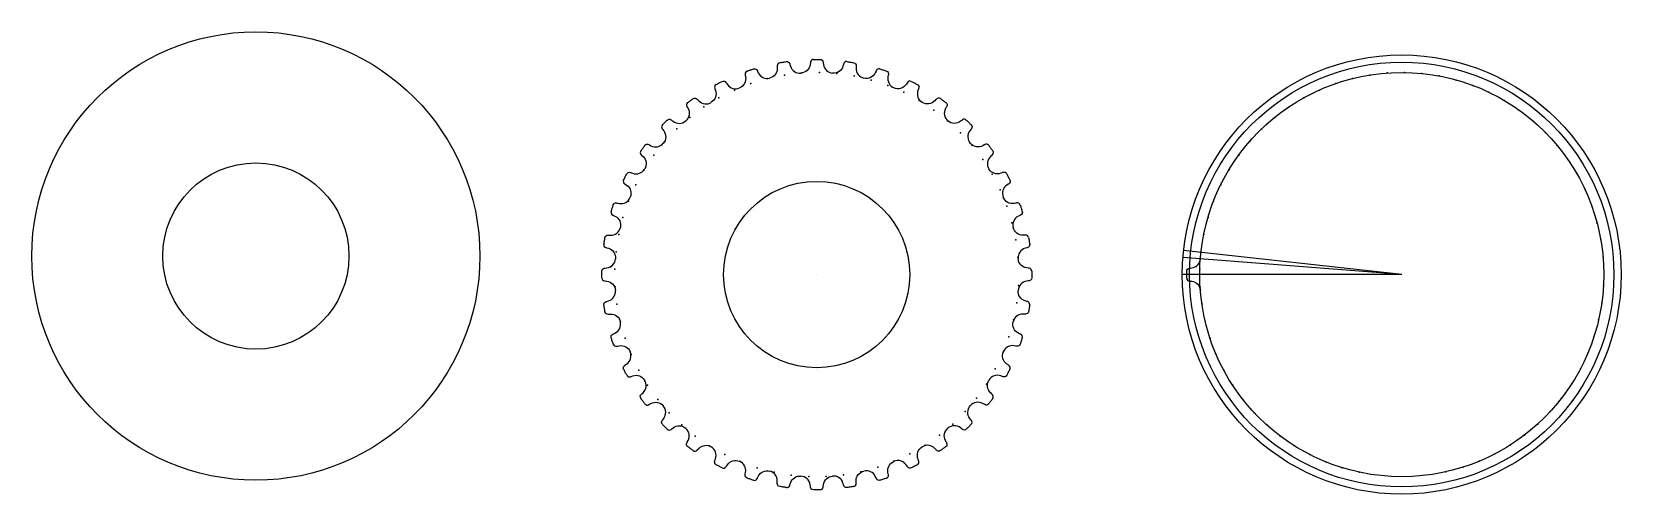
# Model space of a CAD drawing. Header units: millimetres. Extents: x 131 to 269, y -167 to -29.
# Drawn here: x 130.6 to 269, y -69.6 to -29.4 of the extents above.
import ezdxf

# ---------------------------------------------------------------- set-up
doc = ezdxf.new("R2010")
doc.units = ezdxf.units.MM
doc.layers.get('0').update_dxf_attribs({"true_color": 0xc2ced6})

# ---------------------------------------------------------------- blocks, each defined once
blk = doc.blocks.new('*U2')
for points in [[(-0.59, 0.3, -0.393821), (-0.36, 0.55, 0.012787), (-0.29, 0.56), (-0.15, 0.58, 0.363582), (0.6, 1.38)], [(-0.59, -0.3, 0.393821), (-0.36, -0.55, -0.012787), (-0.29, -0.56), (-0.15, -0.58, -0.363582), (0.6, -1.38)]]:
    blk.add_lwpolyline(points, format="xyb")
for centre, start, end in [((-19.31, 0.3), 359.0736, 0), ((-19.31, -0.3), 0, 0.9264)]:
    blk.add_arc(centre, 18.72, start, end)
blk = doc.blocks.new('*U3')
at = {"color": 0, "linetype": 'ByBlock', "lineweight": -2, "transparency": 16777216}
for p, rotation in [((900.49, 1370.26), 278.999999999999), ((903.33, 1370.49), 269.999999999999), ((906.16, 1370.26), 260.999999999999), ((895.1, 1368.51), 296.9999999999988), ((897.73, 1369.6), 287.999999999999), ((908.93, 1369.6), 251.9999999999991), ((911.55, 1368.51), 242.999999999999), ((892.68, 1367.02), 305.9999999999988), ((913.98, 1367.02), 233.9999999999991), ((890.52, 1365.18), 314.9999999999986), ((916.14, 1365.18), 224.999999999999), ((888.67, 1363.02), 323.9999999999986), ((917.99, 1363.02), 215.9999999999991), ((887.18, 1360.59), 332.9999999999986), ((919.47, 1360.59), 206.999999999999), ((886.09, 1357.96), 341.9999999999984), ((920.56, 1357.96), 197.9999999999992), ((885.43, 1355.2), 350.9999999999984), ((921.23, 1355.2), 188.9999999999992), ((921.45, 1352.37), 180), ((885.43, 1349.53), 8.999999999999984), ((921.23, 1349.53), 170.9999999999992), ((886.09, 1346.77), 17.99999999999995), ((920.56, 1346.77), 161.9999999999993), ((887.18, 1344.14), 26.99999999999997), ((919.47, 1344.14), 152.9999999999994), ((888.67, 1341.71), 35.99999999999989), ((917.99, 1341.71), 143.9999999999994), ((890.52, 1339.55), 44.9999999999998), ((916.14, 1339.55), 134.9999999999994), ((892.68, 1337.71), 53.99999999999974), ((913.98, 1337.71), 125.9999999999995), ((895.1, 1336.22), 62.99999999999969), ((911.55, 1336.22), 116.9999999999995), ((897.73, 1335.13), 71.99999999999963), ((900.49, 1334.47), 80.99999999999957), ((906.16, 1334.47), 98.99999999999956), ((908.93, 1335.13), 107.9999999999995), ((903.33, 1334.24), 89.99999999999955)]:
    blk.add_blockref('*U2', p, dxfattribs=dict(at, rotation=rotation))
blk.add_blockref('*U2', (885.21, 1352.37), dxfattribs=at)

msp = doc.modelspace()

# ---------------------------------------------------------------- linework, layer by layer
for p, q in [((249.87, -50.53), (230.83, -49.04)), ((249.87, -50.53), (230.89, -48.43)), ((198.95, -50.53), (198.95, -50.53)), ((198.95, -50.53), (198.95, -50.53)), ((198.95, -50.53), (198.95, -50.53)), ((234.87, -50.53), (230.77, -50.53)), ((249.87, -50.53), (230.78, -50.53)), ((249.87, -50.53), (230.78, -50.53)), ((249.87, -50.53), (234.87, -50.53)), ((249.87, -50.53), (249.87, -50.53)), ((249.87, -50.53), (249.87, -50.53)), ((249.87, -50.53), (249.87, -50.53))]:
    msp.add_line(p, q)
for points in [[(231.16, -50.23, -0.393821), (231.39, -49.98, 0.012787), (231.47, -49.97), (231.61, -49.96, 0.363582), (232.35, -49.16)], [(231.16, -50.84, 0.393821), (231.39, -51.09, -0.012787), (231.47, -51.1), (231.61, -51.11, -0.363582), (232.35, -51.91)]]:
    msp.add_lwpolyline(points, format="xyb")
for centre, radius in [((150.14, -48.92), 19.5), ((249.87, -50.53), 19.1), ((249.87, -50.53), 19.1), ((249.87, -50.53), 19.1), ((249.87, -50.53), 18.47), ((249.87, -50.53), 17.58), ((150.14, -48.92), 8.1), ((198.95, -50.53), 8.1)]:
    msp.add_circle(centre, radius)
for centre, start, end in [((212.44, -50.23), 359.0736, 0), ((212.44, -50.84), 0, 0.9264)]:
    msp.add_arc(centre, 18.72, start, end)
for p in [(196.16, -33.18), (196.16, -33.18), (197.67, -33), (197.67, -33), (199.19, -32.96), (199.19, -32.96), (200.71, -33.04), (200.71, -33.04), (247.08, -33.18), (247.08, -33.18), (248.59, -33), (248.59, -33), (250.11, -32.96), (250.11, -32.96), (251.63, -33.04), (251.63, -33.04), (191.8, -34.48), (191.8, -34.48), (193.21, -33.92), (193.21, -33.92), (194.67, -33.49), (194.67, -33.49), (202.21, -33.26), (202.21, -33.26), (203.69, -33.61), (203.69, -33.61), (205.14, -34.08), (205.14, -34.08), (242.72, -34.48), (242.72, -34.48), (244.13, -33.92), (244.13, -33.92), (245.59, -33.49), (245.59, -33.49), (253.13, -33.26), (253.13, -33.26), (254.61, -33.61), (254.61, -33.61), (256.06, -34.08), (256.06, -34.08), (189.14, -35.95), (189.14, -35.95), (190.44, -35.16), (190.44, -35.16), (206.54, -34.68), (206.54, -34.68), (207.88, -35.39), (207.88, -35.39), (240.06, -35.95), (240.06, -35.95), (241.36, -35.16), (241.36, -35.16), (257.45, -34.68), (257.45, -34.68), (258.8, -35.39), (258.8, -35.39), (187.92, -36.86), (187.92, -36.86), (209.15, -36.22), (209.15, -36.22), (210.35, -37.15), (210.35, -37.15), (238.84, -36.86), (238.84, -36.86), (260.07, -36.22), (260.07, -36.22), (261.27, -37.15), (261.27, -37.15), (186.77, -37.86), (186.77, -37.86), (211.47, -38.19), (211.47, -38.19), (237.69, -37.86), (237.69, -37.86), (262.39, -38.19), (262.39, -38.19), (185.73, -38.96), (185.73, -38.96), (212.49, -39.32), (212.49, -39.32), (236.64, -38.96), (236.64, -38.96), (263.41, -39.32), (263.41, -39.32), (183.93, -41.41), (183.93, -41.41), (184.77, -40.15), (184.77, -40.15), (213.41, -40.53), (213.41, -40.53), (234.85, -41.41), (234.85, -41.41), (235.69, -40.15), (235.69, -40.15), (264.32, -40.53), (264.32, -40.53), (183.2, -42.74), (183.2, -42.74), (214.22, -41.81), (214.22, -41.81), (234.12, -42.74), (234.12, -42.74), (265.14, -41.81), (265.14, -41.81), (182.58, -44.14), (182.58, -44.14), (214.91, -43.16), (214.91, -43.16), (233.5, -44.14), (233.5, -44.14), (265.83, -43.16), (265.83, -43.16), (182.09, -45.57), (182.09, -45.57), (215.49, -44.57), (215.49, -44.57), (233.01, -45.57), (233.01, -45.57), (266.41, -44.57), (266.41, -44.57), (215.94, -46.02), (215.94, -46.02), (266.86, -46.02), (266.86, -46.02), (181.73, -47.05), (181.73, -47.05), (216.27, -47.51), (216.27, -47.51), (232.65, -47.05), (232.65, -47.05), (267.19, -47.51), (267.19, -47.51), (181.49, -48.55), (181.49, -48.55), (216.47, -49.02), (216.47, -49.02), (232.41, -48.55), (232.41, -48.55), (267.39, -49.02), (267.39, -49.02), (181.05, -49.82), (181.38, -50.07), (181.38, -50.07), (231.97, -49.82), (232.3, -50.07), (232.3, -50.07), (181.41, -51.59), (181.41, -51.59), (216.51, -51.47), (216.51, -51.47), (232.33, -51.59), (232.33, -51.59), (267.43, -51.47), (267.43, -51.47), (181.57, -53.1), (181.57, -53.1), (216.36, -52.98), (216.36, -52.98), (232.49, -53.1), (232.49, -53.1), (267.28, -52.98), (267.28, -52.98), (181.85, -54.59), (181.85, -54.59), (216.08, -54.47), (216.08, -54.47), (232.77, -54.59), (232.77, -54.59), (267, -54.47), (267, -54.47), (182.27, -56.06), (182.27, -56.06), (215.68, -55.94), (215.68, -55.94), (233.19, -56.06), (233.19, -56.06), (266.6, -55.94), (266.6, -55.94), (182.81, -57.48), (182.81, -57.48), (215.15, -57.37), (215.15, -57.37), (233.73, -57.48), (233.73, -57.48), (266.07, -57.37), (266.07, -57.37), (183.47, -58.85), (183.47, -58.85), (214.5, -58.74), (214.5, -58.74), (234.39, -58.85), (234.39, -58.85), (265.42, -58.74), (265.42, -58.74), (184.24, -60.16), (184.24, -60.16), (213.73, -60.05), (213.73, -60.05), (235.16, -60.16), (235.16, -60.16), (264.65, -60.05), (264.65, -60.05), (185.13, -61.39), (185.13, -61.39), (212.85, -61.29), (212.85, -61.29), (236.05, -61.39), (236.05, -61.39), (263.77, -61.29), (263.77, -61.29), (186.12, -62.55), (186.12, -62.55), (187.21, -63.61), (187.21, -63.61), (210.79, -63.53), (210.79, -63.53), (211.87, -62.45), (211.87, -62.45), (237.04, -62.55), (237.04, -62.55), (238.13, -63.61), (238.13, -63.61), (261.71, -63.53), (261.71, -63.53), (262.79, -62.45), (262.79, -62.45), (188.38, -64.58), (188.38, -64.58), (209.63, -64.5), (209.63, -64.5), (239.3, -64.58), (239.3, -64.58), (260.55, -64.5), (260.55, -64.5), (189.63, -65.44), (189.63, -65.44), (190.96, -66.19), (190.96, -66.19), (207.06, -66.13), (207.06, -66.13), (208.38, -65.37), (208.38, -65.37), (240.55, -65.44), (240.55, -65.44), (241.88, -66.19), (241.88, -66.19), (257.98, -66.13), (257.98, -66.13), (259.3, -65.37), (259.3, -65.37), (192.34, -66.82), (192.34, -66.82), (193.77, -67.33), (193.77, -67.33), (195.24, -67.72), (195.24, -67.72), (202.79, -67.69), (202.79, -67.69), (204.26, -67.29), (204.26, -67.29), (205.68, -66.77), (205.68, -66.77), (243.26, -66.82), (243.26, -66.82), (244.69, -67.33), (244.69, -67.33), (246.16, -67.72), (246.16, -67.72), (253.71, -67.69), (253.71, -67.69), (255.18, -67.29), (255.18, -67.29), (256.6, -66.77), (256.6, -66.77), (196.74, -67.97), (196.74, -67.97), (198.26, -68.1), (198.26, -68.1), (199.78, -68.09), (199.78, -68.09), (201.29, -67.96), (201.29, -67.96)]:
    msp.add_point(p)

# ---------------------------------------------------------------- block references
msp.add_blockref('*U3', (-704.37, -1402.9))

doc.saveas('drawing.dxf')
